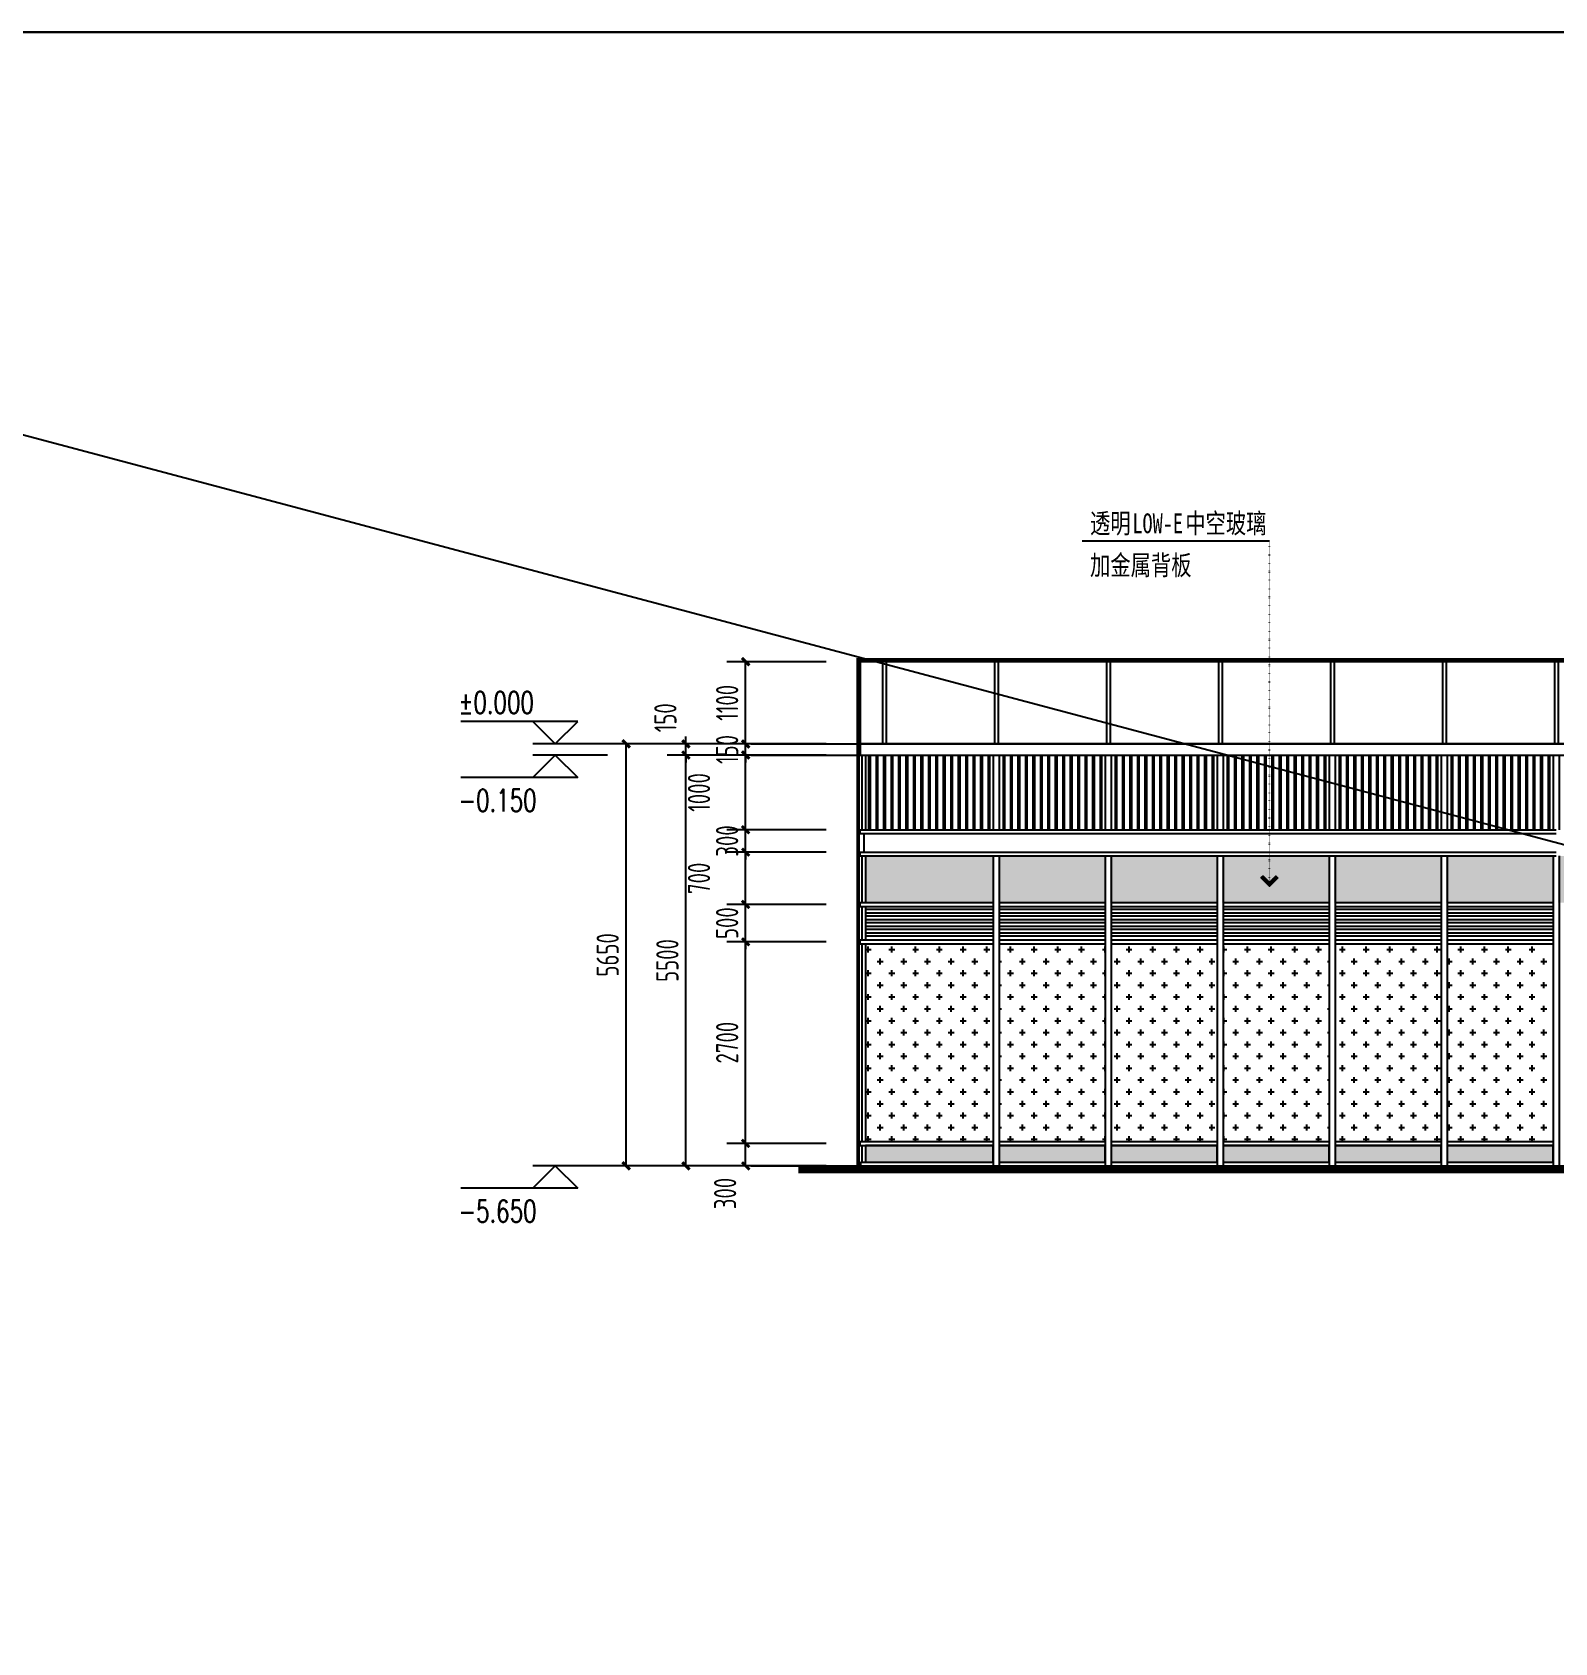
# Model space of a CAD drawing. Extents: x 72637 to 526294, y -245768 to 30884.
# Drawn here: x 134893 to 155285, y -136917 to -115352 of the extents above; entities that cross this region are included whole.
import ezdxf

# ---------------------------------------------------------------- set-up
doc = ezdxf.new("R2010")
doc.units = 0
doc.header["$LTSCALE"] = 10
doc.header["$MEASUREMENT"] = 0
doc.linetypes.add('DOT2', pattern=[0.125, 0, -0.125])
for name, color, linetype in [('01-标注_尺寸', 124, 'Continuous'), ('01-标注_标高', 200, 'Continuous'), ('01-标注_符号', 200, 'Continuous'), ('01-标注_轴线坐标', 132, 'Continuous'), ('02-TEXT_标注', 130, 'Continuous'), ('05-填充_156', 156, 'Continuous'), ('05-填充_18', 18, 'Continuous'), ('A-C_玻璃幕墙', 140, 'Continuous'), ('A-E_栏杆', 232, 'Continuous'), ('E-立面', 255, 'Continuous'), ('E-立面轮廓', 241, 'Continuous')]:
    doc.layers.add(name, color=color, linetype=linetype)
doc.layers.add('04-不打印_辅助线', color=165, linetype='Continuous', plot=False)
doc.styles.add('_TCH_DIM', font='SIMPLEX', dxfattribs={"bigfont": 'GBCBIG'})
doc.styles.add('_TCH_DIM_T3', font='ROS1', dxfattribs={"width": 0.8, "bigfont": 'JD'})
doc.styles.add('_TCH_LABEL', font='', dxfattribs={"width": 0.75})
doc.styles.add('logo-3', font='', dxfattribs={"width": 0.8})
doc.styles.get('_TCH_LABEL').set_extended_font_data('SimSun')
doc.styles.get('logo-3').set_extended_font_data('SimSun')
doc.dimstyles.new('_TCH_ARCH&&100', dxfattribs={"dimtxt": 297.5, "dimasz": 100, "dimexe": 250, "dimexo": 300, "dimgap": 100, "dimtad": 1, "dimdec": 0, "dimzin": 0, "dimdsep": 46, "dimtxsty": '_TCH_DIM_T3', "dimblk": 'ARCHTICK', "dimcen": 0.09, "dimclrt": 7, "dimazin": 2, "dimtfac": 1, "dimtdec": 0, "dimtix": 1, "dimtmove": 2, "dimatfit": 3, "dimfxl": 0, "dimtolj": 1, "dimtzin": 0, "dimarcsym": 0})
doc.dimstyles.new('副本 ISO-1', dxfattribs={"dimtxt": 2.5, "dimasz": 1.5, "dimexe": 1.25, "dimexo": 0.625, "dimtad": 1, "dimdec": 0, "dimtxsty": 'logo-3', "dimblk": 'ARCHTICK', "dimcen": 2.5, "dimdle": 1, "dimadec": 0, "dimazin": 0, "dimtfac": 1, "dimtdec": 0, "dimtix": 1, "dimtmove": 0, "dimatfit": 3, "dimldrblk": 'AR', "dimfxl": 0, "dimarcsym": 0})
pattern_1 = [(0, (0, 0), (158.75, 158.75), [79.375, -238.125]), (90, (39.69, -39.69), (-158.75, 158.75), [79.375, -238.125])]

# ---------------------------------------------------------------- blocks, each defined once
blk = doc.blocks.new('A$C219C6FA3')
at = {"layer": '05-填充_18'}
h = blk.add_hatch(color=256, dxfattribs=at)
h.dxf.hatch_style = 1
h.paths.add_polyline_path([(-1755, -4100), (-45, -4100), (-45, -3875), (-1755, -3875)])
for points in [[(-1830, 350), (-5, 350)], [(-1830, 300), (-1830, 350)], [(-1830, 300), (-5, 300)], [(-1830, 50), (-5, 50)], [(-1830, 0), (-1830, 50)], [(-1830, 0), (-5, 0)], [(-1830, -625), (-45, -625)], [(-1830, -675), (-1830, -625)], [(-1830, -675), (-45, -675)], [(-1830, -1125), (-45, -1125)], [(-1830, -1175), (-1830, -1125)], [(-1830, -1175), (-45, -1175)], [(-1830, -3825), (-45, -3825)], [(-1830, -3875), (-1830, -3825)], [(-1830, -3875), (-45, -3875)], [(-1825, -4100), (-45, -4100)], [(-1825, -4100), (-1825, -4150), (-1825, -4150)], [(-1825, -4150), (-1800, -4150)]]:
    blk.add_lwpolyline(points)
blk.add_lwpolyline([(-1755, -4100), (-45, -4100), (-45, -3875), (-1755, -3875)], close=True)
blk = doc.blocks.new('A$C7421178B')
for points in [[(-33442, 0), (-33442, -1000)], [(-33392, 0), (-33392, -1000)], [(-31682, 0), (-31682, -1000)], [(-31602, 0), (-31602, -1000)], [(-30182, 0), (-30182, -1000)], [(-30102, 0), (-30102, -1000)], [(-28682, 0), (-28682, -1000)], [(-28602, 0), (-28602, -1000)], [(-27182, 0), (-27182, -1000)], [(-27102, 0), (-27102, -1000)], [(-25682, 0), (-25682, -1000)], [(-25602, 0), (-25602, -1000)], [(-24182, 0), (-24182, -1000)], [(-24102, 0), (-24102, -1000)], [(-22682, 0), (-22682, -1000)], [(-22602, 0), (-22602, -1000)], [(-21182, 0), (-21182, -1000)], [(-21102, 0), (-21102, -1000)], [(-19682, 0), (-19682, -1000)], [(-19602, 0), (-19602, -1000)], [(-18182, 0), (-18182, -1000)], [(-18102, 0), (-18102, -1000)], [(-16682, 0), (-16682, -1000)], [(-16602, 0), (-16602, -1000)], [(-15182, 0), (-15182, -1000)], [(-15102, 0), (-15102, -1000)], [(-13682, 0), (-13682, -1000)], [(-13602, 0), (-13602, -1000)], [(-12182, 0), (-12182, -1000)], [(-12102, 0), (-12102, -1000)], [(-10682, 0), (-10682, -1000)], [(-10602, 0), (-10602, -1000)], [(-9182, 0), (-9182, -1000)], [(-9102, 0), (-9102, -1000)], [(-7682, 0), (-7682, -1000)], [(-7602, 0), (-7602, -1000)], [(-6182, 0), (-6182, -1000)], [(-6102, 0), (-6102, -1000)], [(-4682, 0), (-4682, -1000)], [(-4602, 0), (-4602, -1000)], [(-3182, 0), (-3182, -1000)], [(-3102, 0), (-3102, -1000)], [(-1682, 0), (-1682, -1000)], [(-1602, 0), (-1602, -1000)], [(-65, 0), (-65, -1000)], [(15, 0), (15, -1000)], [(-33417, -1050), (-33417, -1300)], [(-33442, -1350), (-33442, -1975)], [(-33392, -1350), (-33392, -1975)], [(-31682, -1350), (-31682, -5500)], [(-31602, -1350), (-31602, -5500)], [(-30182, -1350), (-30182, -5500)], [(-30102, -1350), (-30102, -5500)], [(-28682, -1350), (-28682, -5500)], [(-28602, -1350), (-28602, -5500)], [(-27182, -1350), (-27182, -5500)], [(-27102, -1350), (-27102, -5500)], [(-25682, -1350), (-25682, -5500)], [(-25602, -1350), (-25602, -5500)], [(-24182, -1350), (-24182, -5500)], [(-24102, -1350), (-24102, -5500)], [(-22682, -1350), (-22682, -5500)], [(-22602, -1350), (-22602, -5500)], [(-19682, -1350), (-19682, -5500)], [(-19602, -1350), (-19602, -5500)], [(-18182, -1350), (-18182, -5500)], [(-18102, -1350), (-18102, -5500)], [(-16682, -1350), (-16682, -5500)], [(-16602, -1350), (-16602, -5500)], [(-15182, -1350), (-15182, -5500)], [(-15102, -1350), (-15102, -5500)], [(-12182, -1350), (-12182, -5500)], [(-12102, -1350), (-12102, -5500)], [(-10682, -1350), (-10682, -5500)], [(-10602, -1350), (-10602, -5500)], [(-9182, -1350), (-9182, -5500)], [(-9102, -1350), (-9102, -5500)], [(-7682, -1350), (-7682, -5500)], [(-7602, -1350), (-7602, -5500)], [(-4682, -1350), (-4682, -5500)], [(-4602, -1350), (-4602, -5500)], [(-3182, -1350), (-3182, -5500)], [(-3102, -1350), (-3102, -5500)], [(-1682, -1350), (-1682, -5500)], [(-1602, -1350), (-1602, -5500)], [(-65, -1350), (-65, -5500)], [(15, -1350), (15, -5500)], [(-33442, -2025), (-33442, -2475)], [(-33392, -2025), (-33392, -2475)], [(-33442, -2525), (-33442, -5175)], [(-33392, -2525), (-33392, -5175)], [(-33442, -5225), (-33442, -5450)], [(-33392, -5225), (-33392, -5450)]]:
    blk.add_lwpolyline(points)
blk = doc.blocks.new('A$C7F3F16C1')
for points in [[(-1385, 0), (-1385, -1000)], [(-1365, 0), (-1365, -1000)], [(-1285, 0), (-1285, -1000)], [(-1265, 0), (-1265, -1000)], [(-1185, 0), (-1185, -1000)], [(-1165, 0), (-1165, -1000)], [(-1085, 0), (-1085, -1000)], [(-1065, 0), (-1065, -1000)], [(-985, 0), (-985, -1000)], [(-965, 0), (-965, -1000)], [(-885, 0), (-885, -1000)], [(-865, 0), (-865, -1000)], [(-785, 0), (-785, -1000)], [(-765, 0), (-765, -1000)], [(-685, 0), (-685, -1000)], [(-665, 0), (-665, -1000)], [(-585, 0), (-585, -1000)], [(-565, 0), (-565, -1000)], [(-485, 0), (-485, -1000)], [(-465, 0), (-465, -1000)], [(-385, 0), (-385, -1000)], [(-365, 0), (-365, -1000)], [(-285, 0), (-285, -1000)], [(-265, 0), (-265, -1000)], [(-185, 0), (-185, -1000)], [(-165, 0), (-165, -1000)], [(-85, 0), (-85, -1000)], [(-65, 0), (-65, -1000)]]:
    blk.add_lwpolyline(points)
blk = doc.blocks.new('A$C56D91DD9')
for points in [[(-33167, 0), (-33167, -1100)], [(-33117, 0), (-33117, -1100)], [(-31667, 0), (-31667, -1100)], [(-31617, 0), (-31617, -1100)], [(-30167, 0), (-30167, -1100)], [(-30117, 0), (-30117, -1100)], [(-28667, 0), (-28667, -1100)], [(-28617, 0), (-28617, -1100)], [(-27167, 0), (-27167, -1100)], [(-27117, 0), (-27117, -1100)], [(-25667, 0), (-25667, -1100)], [(-25617, 0), (-25617, -1100)], [(-24167, 0), (-24167, -1100)], [(-24117, 0), (-24117, -1100)], [(-22667, 0), (-22667, -1100)], [(-22617, 0), (-22617, -1100)], [(-21167, 0), (-21167, -1100)], [(-21117, 0), (-21117, -1100)], [(-19667, 0), (-19667, -1100)], [(-19617, 0), (-19617, -1100)], [(-18167, 0), (-18167, -1100)], [(-18117, 0), (-18117, -1100)], [(-16667, 0), (-16667, -1100)], [(-16617, 0), (-16617, -1100)], [(-15167, 0), (-15167, -1100)], [(-15117, 0), (-15117, -1100)], [(-13667, 0), (-13667, -1100)], [(-13617, 0), (-13617, -1100)], [(-12167, 0), (-12167, -1100)], [(-12117, 0), (-12117, -1100)], [(-10667, 0), (-10667, -1100)], [(-10617, 0), (-10617, -1100)], [(-9167, 0), (-9167, -1100)], [(-9117, 0), (-9117, -1100)], [(-7667, 0), (-7667, -1100)], [(-7617, 0), (-7617, -1100)], [(-6167, 0), (-6167, -1100)], [(-6117, 0), (-6117, -1100)], [(-4667, 0), (-4667, -1100)], [(-4617, 0), (-4617, -1100)], [(-3167, 0), (-3167, -1100)], [(-3117, 0), (-3117, -1100)], [(-1667, 0), (-1667, -1100)], [(-1617, 0), (-1617, -1100)], [(-167, 0), (-167, -1100)], [(-117, 0), (-117, -1100)]]:
    blk.add_lwpolyline(points)
blk = doc.blocks.new('A$C57C1027F')
at = {"layer": '05-填充_18'}
h = blk.add_hatch(color=256, dxfattribs=at)
h.dxf.hatch_style = 1
h.paths.add_polyline_path([(-1725, -5450), (-305, -5450), (-305, -5225), (-1725, -5225)])
for points in [[(-1765, -1000), (-265, -1000)], [(-1765, -1050), (-265, -1050)], [(-1765, -1300), (-265, -1300)], [(-1765, -1350), (-265, -1350)], [(-1725, -1975), (-305, -1975)], [(-1725, -2025), (-305, -2025)], [(-1725, -2475), (-305, -2475)], [(-1725, -2525), (-305, -2525)], [(-1725, -5175), (-305, -5175)], [(-1725, -5225), (-305, -5225)], [(-1725, -5450), (-305, -5450)]]:
    blk.add_lwpolyline(points)
blk.add_lwpolyline([(-1725, -5450), (-305, -5450), (-305, -5225), (-1725, -5225)], close=True)
blk = doc.blocks.new('A$C3EBA7B18')
for points in [[(-1685, 0), (-1685, -1000)], [(-1585, 0), (-1585, -1000)], [(-1485, 0), (-1485, -1000)], [(-1385, 0), (-1385, -1000)], [(-1285, 0), (-1285, -1000)], [(-1185, 0), (-1185, -1000)], [(-1085, 0), (-1085, -1000)], [(-985, 0), (-985, -1000)], [(-885, 0), (-885, -1000)], [(-785, 0), (-785, -1000)], [(-685, 0), (-685, -1000)], [(-585, 0), (-585, -1000)], [(-485, 0), (-485, -1000)], [(-385, 0), (-385, -1000)], [(-285, 0), (-285, -1000)], [(-185, 0), (-185, -1000)], [(-1665, 0), (-1665, -1000)], [(-1565, 0), (-1565, -1000)], [(-1465, 0), (-1465, -1000)], [(-1365, 0), (-1365, -1000)], [(-1265, 0), (-1265, -1000)], [(-1165, 0), (-1165, -1000)], [(-1065, 0), (-1065, -1000)], [(-965, 0), (-965, -1000)], [(-865, 0), (-865, -1000)], [(-765, 0), (-765, -1000)], [(-665, 0), (-665, -1000)], [(-565, 0), (-565, -1000)], [(-465, 0), (-465, -1000)], [(-365, 0), (-365, -1000)], [(-265, 0), (-265, -1000)], [(-165, 0), (-165, -1000)], [(-85, 0), (-85, -1000)], [(-65, 0), (-65, -1000)]]:
    blk.add_lwpolyline(points)
blk = doc.blocks.new('_ArchTick')
at = {"color": 0, "linetype": 'ByBlock', "const_width": 0.4}
blk.add_lwpolyline([(-0.5, -0.5), (0.5, 0.5)], dxfattribs=at)
blk = doc.blocks.new('*X11')
at = {"color": 0}
for p, q in [((-1012.312, 1692.723), (-1012.284, 1692.723)), ((-1012.312, 1692.722), (-1012.312, 1692.723)), ((-1012.311, 1692.724), (-1012.285, 1692.724)), ((-1012.311, 1692.721), (-1012.311, 1692.724)), ((-1012.311, 1692.722), (-1012.283, 1692.722)), ((-1012.31, 1692.725), (-1012.286, 1692.725)), ((-1012.31, 1692.72), (-1012.31, 1692.725)), ((-1012.31, 1692.721), (-1012.282, 1692.721)), ((-1012.309, 1692.726), (-1012.287, 1692.726)), ((-1012.309, 1692.719), (-1012.309, 1692.726)), ((-1012.309, 1692.72), (-1012.281, 1692.72)), ((-1012.308, 1692.727), (-1012.288, 1692.727)), ((-1012.308, 1692.718), (-1012.308, 1692.727)), ((-1012.308, 1692.719), (-1012.28, 1692.719)), ((-1012.307, 1692.728), (-1012.289, 1692.728)), ((-1012.307, 1692.717), (-1012.307, 1692.728)), ((-1012.307, 1692.718), (-1012.279, 1692.718)), ((-1012.306, 1692.729), (-1012.29, 1692.729)), ((-1012.306, 1692.716), (-1012.306, 1692.729)), ((-1012.306, 1692.717), (-1012.278, 1692.717)), ((-1012.305, 1692.73), (-1012.291, 1692.73)), ((-1012.305, 1692.715), (-1012.305, 1692.73)), ((-1012.305, 1692.716), (-1012.277, 1692.716)), ((-1012.304, 1692.731), (-1012.292, 1692.731)), ((-1012.304, 1692.714), (-1012.304, 1692.731)), ((-1012.304, 1692.715), (-1012.276, 1692.715)), ((-1012.303, 1692.732), (-1012.293, 1692.732)), ((-1012.303, 1692.713), (-1012.303, 1692.732)), ((-1012.303, 1692.714), (-1012.275, 1692.714)), ((-1012.302, 1692.733), (-1012.294, 1692.733)), ((-1012.302, 1692.712), (-1012.302, 1692.733)), ((-1012.302, 1692.713), (-1012.274, 1692.713)), ((-1012.301, 1692.734), (-1012.295, 1692.734)), ((-1012.301, 1692.711), (-1012.301, 1692.734)), ((-1012.301, 1692.712), (-1012.273, 1692.712)), ((-1012.3, 1692.735), (-1012.296, 1692.735)), ((-1012.3, 1692.71), (-1012.3, 1692.735)), ((-1012.3, 1692.711), (-1012.272, 1692.711)), ((-1012.299, 1692.736), (-1012.297, 1692.736)), ((-1012.299, 1692.709), (-1012.299, 1692.736)), ((-1012.299, 1692.71), (-1012.271, 1692.71)), ((-1012.298, 1692.708), (-1012.298, 1692.736)), ((-1012.298, 1692.709), (-1012.27, 1692.709)), ((-1012.297, 1692.707), (-1012.297, 1692.735)), ((-1012.297, 1692.708), (-1012.269, 1692.708)), ((-1012.296, 1692.706), (-1012.296, 1692.734)), ((-1012.296, 1692.707), (-1012.268, 1692.707)), ((-1012.295, 1692.705), (-1012.295, 1692.733)), ((-1012.295, 1692.706), (-1012.267, 1692.706)), ((-1012.294, 1692.704), (-1012.294, 1692.732)), ((-1012.294, 1692.705), (-1012.266, 1692.705)), ((-1012.293, 1692.703), (-1012.293, 1692.731)), ((-1012.293, 1692.704), (-1012.265, 1692.704)), ((-1012.292, 1692.702), (-1012.292, 1692.73)), ((-1012.292, 1692.703), (-1012.264, 1692.703)), ((-1012.291, 1692.701), (-1012.291, 1692.729)), ((-1012.291, 1692.702), (-1012.263, 1692.702)), ((-1012.29, 1692.7), (-1012.29, 1692.728)), ((-1012.29, 1692.701), (-1012.262, 1692.701)), ((-1012.289, 1692.699), (-1012.289, 1692.727)), ((-1012.289, 1692.7), (-1012.261, 1692.7)), ((-1012.288, 1692.698), (-1012.288, 1692.726)), ((-1012.288, 1692.699), (-1012.26, 1692.699)), ((-1012.287, 1692.697), (-1012.287, 1692.725)), ((-1012.287, 1692.698), (-1012.259, 1692.698)), ((-1012.286, 1692.696), (-1012.286, 1692.724)), ((-1012.286, 1692.697), (-1012.258, 1692.697)), ((-1012.285, 1692.695), (-1012.285, 1692.723)), ((-1012.285, 1692.696), (-1012.257, 1692.696)), ((-1012.284, 1692.694), (-1012.284, 1692.722)), ((-1012.284, 1692.695), (-1012.256, 1692.695)), ((-1012.283, 1692.693), (-1012.283, 1692.721)), ((-1012.283, 1692.694), (-1012.255, 1692.694)), ((-1012.282, 1692.692), (-1012.282, 1692.72)), ((-1012.281, 1692.691), (-1012.281, 1692.719)), ((-1012.28, 1692.69), (-1012.28, 1692.718)), ((-1012.279, 1692.689), (-1012.279, 1692.717)), ((-1012.278, 1692.688), (-1012.278, 1692.716)), ((-1012.277, 1692.687), (-1012.277, 1692.715)), ((-1012.276, 1692.686), (-1012.276, 1692.714)), ((-1012.275, 1692.685), (-1012.275, 1692.713)), ((-1012.274, 1692.684), (-1012.274, 1692.712)), ((-1012.273, 1692.683), (-1012.273, 1692.711)), ((-1012.272, 1692.682), (-1012.272, 1692.71)), ((-1012.271, 1692.681), (-1012.271, 1692.709)), ((-1012.27, 1692.68), (-1012.27, 1692.708)), ((-1012.269, 1692.679), (-1012.269, 1692.707)), ((-1012.268, 1692.678), (-1012.268, 1692.706)), ((-1012.267, 1692.677), (-1012.267, 1692.705)), ((-1012.266, 1692.676), (-1012.266, 1692.704)), ((-1012.265, 1692.675), (-1012.265, 1692.703)), ((-1012.264, 1692.674), (-1012.264, 1692.702)), ((-1012.263, 1692.673), (-1012.263, 1692.701)), ((-1012.262, 1692.672), (-1012.262, 1692.7)), ((-1012.261, 1692.671), (-1012.261, 1692.699)), ((-1012.26, 1692.67), (-1012.26, 1692.698)), ((-1012.259, 1692.642), (-1012.259, 1692.697)), ((-1012.258, 1692.643), (-1012.258, 1692.696)), ((-1012.257, 1692.644), (-1012.257, 1692.695)), ((-1012.256, 1692.645), (-1012.256, 1692.694)), ((-1012.255, 1692.646), (-1012.255, 1692.693)), ((-1012.312, 1692.618), (-1012.283, 1692.618)), ((-1012.312, 1692.617), (-1012.312, 1692.618)), ((-1012.311, 1692.619), (-1012.282, 1692.619)), ((-1012.311, 1692.616), (-1012.311, 1692.619)), ((-1012.311, 1692.617), (-1012.284, 1692.617)), ((-1012.31, 1692.62), (-1012.281, 1692.62)), ((-1012.31, 1692.615), (-1012.31, 1692.62)), ((-1012.31, 1692.616), (-1012.285, 1692.616)), ((-1012.309, 1692.621), (-1012.28, 1692.621)), ((-1012.309, 1692.614), (-1012.309, 1692.621)), ((-1012.309, 1692.615), (-1012.286, 1692.615)), ((-1012.308, 1692.622), (-1012.279, 1692.622)), ((-1012.308, 1692.613), (-1012.308, 1692.622)), ((-1012.308, 1692.614), (-1012.287, 1692.614)), ((-1012.307, 1692.623), (-1012.278, 1692.623)), ((-1012.307, 1692.612), (-1012.307, 1692.623)), ((-1012.307, 1692.613), (-1012.288, 1692.613)), ((-1012.306, 1692.624), (-1012.277, 1692.624)), ((-1012.306, 1692.611), (-1012.306, 1692.624)), ((-1012.306, 1692.612), (-1012.289, 1692.612)), ((-1012.305, 1692.625), (-1012.276, 1692.625)), ((-1012.305, 1692.61), (-1012.305, 1692.625)), ((-1012.305, 1692.611), (-1012.29, 1692.611)), ((-1012.304, 1692.626), (-1012.275, 1692.626)), ((-1012.304, 1692.609), (-1012.304, 1692.626)), ((-1012.304, 1692.61), (-1012.291, 1692.61)), ((-1012.303, 1692.627), (-1012.274, 1692.627)), ((-1012.303, 1692.608), (-1012.303, 1692.627)), ((-1012.303, 1692.609), (-1012.292, 1692.609)), ((-1012.302, 1692.628), (-1012.273, 1692.628)), ((-1012.302, 1692.607), (-1012.302, 1692.628)), ((-1012.302, 1692.608), (-1012.293, 1692.608)), ((-1012.301, 1692.629), (-1012.272, 1692.629)), ((-1012.301, 1692.606), (-1012.301, 1692.629)), ((-1012.301, 1692.607), (-1012.294, 1692.607)), ((-1012.3, 1692.63), (-1012.271, 1692.63)), ((-1012.3, 1692.605), (-1012.3, 1692.63)), ((-1012.3, 1692.606), (-1012.295, 1692.606)), ((-1012.299, 1692.631), (-1012.27, 1692.631)), ((-1012.299, 1692.604), (-1012.299, 1692.631)), ((-1012.299, 1692.605), (-1012.296, 1692.605)), ((-1012.298, 1692.632), (-1012.269, 1692.632)), ((-1012.298, 1692.603), (-1012.298, 1692.632)), ((-1012.298, 1692.604), (-1012.297, 1692.604)), ((-1012.297, 1692.633), (-1012.268, 1692.633)), ((-1012.297, 1692.604), (-1012.297, 1692.633)), ((-1012.296, 1692.634), (-1012.267, 1692.634)), ((-1012.296, 1692.605), (-1012.296, 1692.634)), ((-1012.295, 1692.635), (-1012.266, 1692.635)), ((-1012.295, 1692.606), (-1012.295, 1692.635)), ((-1012.294, 1692.636), (-1012.265, 1692.636)), ((-1012.294, 1692.607), (-1012.294, 1692.636)), ((-1012.293, 1692.637), (-1012.264, 1692.637)), ((-1012.293, 1692.608), (-1012.293, 1692.637)), ((-1012.292, 1692.638), (-1012.263, 1692.638)), ((-1012.292, 1692.609), (-1012.292, 1692.638)), ((-1012.291, 1692.639), (-1012.262, 1692.639)), ((-1012.291, 1692.61), (-1012.291, 1692.639)), ((-1012.29, 1692.64), (-1012.261, 1692.64)), ((-1012.29, 1692.611), (-1012.29, 1692.64)), ((-1012.289, 1692.641), (-1012.26, 1692.641)), ((-1012.289, 1692.612), (-1012.289, 1692.641)), ((-1012.288, 1692.642), (-1012.259, 1692.642)), ((-1012.288, 1692.613), (-1012.288, 1692.642)), ((-1012.287, 1692.643), (-1012.258, 1692.643)), ((-1012.287, 1692.614), (-1012.287, 1692.643)), ((-1012.286, 1692.644), (-1012.257, 1692.644)), ((-1012.286, 1692.615), (-1012.286, 1692.644)), ((-1012.285, 1692.645), (-1012.256, 1692.645)), ((-1012.285, 1692.616), (-1012.285, 1692.645)), ((-1012.284, 1692.646), (-1012.255, 1692.646)), ((-1012.284, 1692.617), (-1012.284, 1692.646)), ((-1012.283, 1692.647), (-1012.254, 1692.647)), ((-1012.283, 1692.618), (-1012.283, 1692.647)), ((-1012.282, 1692.693), (-1012.254, 1692.693)), ((-1012.282, 1692.648), (-1012.253, 1692.648)), ((-1012.282, 1692.619), (-1012.282, 1692.648)), ((-1012.281, 1692.692), (-1012.253, 1692.692)), ((-1012.281, 1692.649), (-1012.252, 1692.649)), ((-1012.281, 1692.62), (-1012.281, 1692.649)), ((-1012.28, 1692.691), (-1012.252, 1692.691)), ((-1012.28, 1692.65), (-1012.251, 1692.65)), ((-1012.28, 1692.621), (-1012.28, 1692.65)), ((-1012.279, 1692.69), (-1012.251, 1692.69)), ((-1012.279, 1692.651), (-1012.25, 1692.651)), ((-1012.279, 1692.622), (-1012.279, 1692.651)), ((-1012.278, 1692.689), (-1012.25, 1692.689)), ((-1012.278, 1692.652), (-1012.249, 1692.652)), ((-1012.278, 1692.623), (-1012.278, 1692.652)), ((-1012.277, 1692.688), (-1012.249, 1692.688)), ((-1012.277, 1692.653), (-1012.248, 1692.653)), ((-1012.277, 1692.624), (-1012.277, 1692.653)), ((-1012.276, 1692.687), (-1012.248, 1692.687)), ((-1012.276, 1692.654), (-1012.247, 1692.654)), ((-1012.276, 1692.625), (-1012.276, 1692.654)), ((-1012.275, 1692.686), (-1012.247, 1692.686)), ((-1012.275, 1692.655), (-1012.246, 1692.655)), ((-1012.275, 1692.626), (-1012.275, 1692.655)), ((-1012.274, 1692.685), (-1012.246, 1692.685)), ((-1012.274, 1692.656), (-1012.245, 1692.656)), ((-1012.274, 1692.627), (-1012.274, 1692.656)), ((-1012.273, 1692.684), (-1012.245, 1692.684)), ((-1012.273, 1692.657), (-1012.244, 1692.657)), ((-1012.273, 1692.628), (-1012.273, 1692.657)), ((-1012.272, 1692.683), (-1012.244, 1692.683)), ((-1012.272, 1692.658), (-1012.243, 1692.658)), ((-1012.272, 1692.629), (-1012.272, 1692.658)), ((-1012.271, 1692.682), (-1012.243, 1692.682)), ((-1012.271, 1692.659), (-1012.242, 1692.659)), ((-1012.271, 1692.63), (-1012.271, 1692.659)), ((-1012.27, 1692.681), (-1012.242, 1692.681)), ((-1012.27, 1692.66), (-1012.241, 1692.66)), ((-1012.27, 1692.631), (-1012.27, 1692.66)), ((-1012.269, 1692.68), (-1012.241, 1692.68)), ((-1012.269, 1692.661), (-1012.24, 1692.661)), ((-1012.269, 1692.632), (-1012.269, 1692.661)), ((-1012.268, 1692.679), (-1012.24, 1692.679)), ((-1012.268, 1692.662), (-1012.239, 1692.662)), ((-1012.268, 1692.633), (-1012.268, 1692.662)), ((-1012.267, 1692.678), (-1012.239, 1692.678)), ((-1012.267, 1692.663), (-1012.238, 1692.663)), ((-1012.267, 1692.634), (-1012.267, 1692.663)), ((-1012.266, 1692.677), (-1012.238, 1692.677)), ((-1012.266, 1692.664), (-1012.237, 1692.664)), ((-1012.266, 1692.635), (-1012.266, 1692.664)), ((-1012.265, 1692.676), (-1012.237, 1692.676)), ((-1012.265, 1692.665), (-1012.236, 1692.665)), ((-1012.265, 1692.636), (-1012.265, 1692.665)), ((-1012.264, 1692.675), (-1012.236, 1692.675)), ((-1012.264, 1692.666), (-1012.235, 1692.666)), ((-1012.264, 1692.637), (-1012.264, 1692.666)), ((-1012.263, 1692.674), (-1012.235, 1692.674)), ((-1012.263, 1692.667), (-1012.234, 1692.667)), ((-1012.263, 1692.638), (-1012.263, 1692.667)), ((-1012.262, 1692.673), (-1012.234, 1692.673)), ((-1012.262, 1692.668), (-1012.233, 1692.668)), ((-1012.262, 1692.639), (-1012.262, 1692.668)), ((-1012.261, 1692.672), (-1012.233, 1692.672)), ((-1012.261, 1692.669), (-1012.232, 1692.669)), ((-1012.261, 1692.64), (-1012.261, 1692.669)), ((-1012.26, 1692.671), (-1012.232, 1692.671)), ((-1012.26, 1692.67), (-1012.231, 1692.67)), ((-1012.26, 1692.641), (-1012.26, 1692.67)), ((-1012.254, 1692.647), (-1012.254, 1692.692)), ((-1012.253, 1692.648), (-1012.253, 1692.691)), ((-1012.252, 1692.649), (-1012.252, 1692.69)), ((-1012.251, 1692.65), (-1012.251, 1692.689)), ((-1012.25, 1692.651), (-1012.25, 1692.688)), ((-1012.249, 1692.652), (-1012.249, 1692.687)), ((-1012.248, 1692.653), (-1012.248, 1692.686)), ((-1012.247, 1692.654), (-1012.247, 1692.685)), ((-1012.246, 1692.655), (-1012.246, 1692.684)), ((-1012.245, 1692.656), (-1012.245, 1692.683)), ((-1012.244, 1692.657), (-1012.244, 1692.682)), ((-1012.243, 1692.658), (-1012.243, 1692.681)), ((-1012.242, 1692.659), (-1012.242, 1692.68)), ((-1012.241, 1692.66), (-1012.241, 1692.679)), ((-1012.24, 1692.661), (-1012.24, 1692.678)), ((-1012.239, 1692.662), (-1012.239, 1692.677)), ((-1012.238, 1692.663), (-1012.238, 1692.676)), ((-1012.237, 1692.664), (-1012.237, 1692.675)), ((-1012.236, 1692.665), (-1012.236, 1692.674)), ((-1012.235, 1692.666), (-1012.235, 1692.673)), ((-1012.234, 1692.667), (-1012.234, 1692.672)), ((-1012.233, 1692.668), (-1012.233, 1692.671)), ((-1012.232, 1692.669), (-1012.232, 1692.67))]:
    blk.add_line(p, q, dxfattribs=at)
blk = doc.blocks.new('A-ARROW')
blk.add_lwpolyline([(0.081, 0.052), (0.067, 0.067), (0, 0), (0.067, -0.067), (0.081, -0.052), (0.028, 0)], close=True)
at = {"rotation": 180}
blk.add_blockref('*X11', (-1012.231, 1692.67), dxfattribs=at)
blk = doc.blocks.new('AR')
at = {"xscale": -21.59999999986031, "yscale": 21.59999999999127, "zscale": 21.6, "rotation": 359.9999997162888}
blk.add_blockref('A-ARROW', (0, 0), dxfattribs=at)
blk = doc.blocks.new('*U108')
for points in [[(-320, -40), (-1740, -40)], [(-320, -90), (-1740, -90)], [(-320, -130), (-1740, -130)], [(-320, -180), (-1740, -180)], [(-320, -220), (-1740, -220)], [(-320, -270), (-1740, -270)], [(-320, -310), (-1740, -310)], [(-320, -360), (-1740, -360)], [(-320, -400), (-1740, -400)]]:
    blk.add_lwpolyline(points)
blk = doc.blocks.new('*U110')
for points in [[(-30, -40), (-1740, -40)], [(-30, -90), (-1740, -90)], [(-30, -130), (-1740, -130)], [(-30, -180), (-1740, -180)], [(-30, -220), (-1740, -220)], [(-30, -270), (-1740, -270)], [(-30, -310), (-1740, -310)], [(-30, -360), (-1740, -360)], [(-30, -400), (-1740, -400)]]:
    blk.add_lwpolyline(points)
blk = doc.blocks.new('*D2426')
at = {"layer": '01-标注_轴线坐标', "color": 0, "lineweight": -2, "transparency": 16777216}
for p, q in [((143925, -124881), (142598, -124881)), ((142848, -130531), (142848, -124881)), ((143925, -130531), (142598, -130531))]:
    blk.add_line(p, q, dxfattribs=at)
at = {"layer": 'Defpoints', "color": 0, "transparency": 16777216}
for p in [(142848, -124881), (144225, -124881), (144225, -130531)]:
    blk.add_point(p, dxfattribs=at)
at = {"layer": '01-标注_轴线坐标', "color": 0, "lineweight": -2, "transparency": 16777216, "xscale": 100, "yscale": 100, "zscale": 100}
for p, rotation in [((142848, -124881), 90), ((142848, -130531), 270)]:
    blk.add_blockref('_ArchTick', p, dxfattribs=dict(at, rotation=rotation))
at = {"layer": '01-标注_轴线坐标', "color": 7, "transparency": 16777216, "insert": (142600, -127706), "char_height": 297.5, "attachment_point": 5, "rotation": 90, "style": '_TCH_DIM_T3'}
blk.add_mtext('\\A1;5650', dxfattribs=at)
blk = doc.blocks.new('*D2427')
at = {"layer": '01-标注_轴线坐标', "color": 0, "lineweight": -2, "transparency": 16777216}
for p, q in [((144725, -125031), (143398, -125031)), ((143648, -130531), (143648, -125031)), ((144725, -130531), (143398, -130531))]:
    blk.add_line(p, q, dxfattribs=at)
at = {"layer": 'Defpoints', "color": 0, "transparency": 16777216}
for p in [(143648, -125031), (145025, -125031), (145025, -130531)]:
    blk.add_point(p, dxfattribs=at)
at = {"layer": '01-标注_轴线坐标', "color": 0, "lineweight": -2, "transparency": 16777216, "xscale": 100, "yscale": 100, "zscale": 100}
for p, rotation in [((143648, -125031), 90), ((143648, -130531), 270)]:
    blk.add_blockref('_ArchTick', p, dxfattribs=dict(at, rotation=rotation))
at = {"layer": '01-标注_轴线坐标', "color": 7, "transparency": 16777216, "insert": (143400, -127781), "char_height": 297.5, "attachment_point": 5, "rotation": 90, "style": '_TCH_DIM_T3'}
blk.add_mtext('\\A1;5500', dxfattribs=at)
blk = doc.blocks.new('*D2428')
at = {"layer": '01-标注_轴线坐标', "color": 0, "lineweight": -2, "transparency": 16777216}
for p, q in [((143648, -124881), (143648, -124781)), ((144725, -124881), (143398, -124881)), ((144725, -125031), (143398, -125031)), ((143648, -125031), (143648, -124881)), ((143648, -125031), (143648, -125131))]:
    blk.add_line(p, q, dxfattribs=at)
at = {"layer": 'Defpoints', "color": 0, "transparency": 16777216}
for p in [(143648, -124881), (145025, -124881), (145025, -125031)]:
    blk.add_point(p, dxfattribs=at)
at = {"layer": '01-标注_轴线坐标', "color": 0, "lineweight": -2, "transparency": 16777216, "xscale": 100, "yscale": 100, "zscale": 100}
for p, rotation in [((143648, -124881), 270), ((143648, -125031), 90)]:
    blk.add_blockref('_ArchTick', p, dxfattribs=dict(at, rotation=rotation))
at = {"layer": '01-标注_轴线坐标', "color": 7, "transparency": 16777216, "insert": (143373, -124531), "char_height": 297.5, "attachment_point": 5, "rotation": 90, "style": '_TCH_DIM_T3'}
blk.add_mtext('\\A1;150', dxfattribs=at)
blk = doc.blocks.new('*D2429')
at = {"layer": '01-标注_尺寸', "color": 0, "lineweight": -2, "transparency": 16777216}
for p, q in [((145525, -130231), (144198, -130231)), ((144448, -130531), (144448, -130231)), ((145525, -130531), (144198, -130531))]:
    blk.add_line(p, q, dxfattribs=at)
at = {"layer": 'Defpoints', "color": 0, "transparency": 16777216}
for p in [(144448, -130231), (145825, -130231), (145825, -130531)]:
    blk.add_point(p, dxfattribs=at)
at = {"layer": '01-标注_尺寸', "color": 0, "lineweight": -2, "transparency": 16777216, "xscale": 100, "yscale": 100, "zscale": 100}
for p, rotation in [((144448, -130231), 90), ((144448, -130531), 270)]:
    blk.add_blockref('_ArchTick', p, dxfattribs=dict(at, rotation=rotation))
at = {"layer": '01-标注_尺寸', "color": 7, "transparency": 16777216, "insert": (144173, -130901), "char_height": 297.5, "attachment_point": 5, "rotation": 90, "style": '_TCH_DIM_T3'}
blk.add_mtext('\\A1;300', dxfattribs=at)
blk = doc.blocks.new('*D2430')
at = {"layer": '01-标注_尺寸', "color": 0, "lineweight": -2, "transparency": 16777216}
for p, q in [((145525, -127531), (144198, -127531)), ((144448, -130231), (144448, -127531)), ((145525, -130231), (144198, -130231))]:
    blk.add_line(p, q, dxfattribs=at)
at = {"layer": 'Defpoints', "color": 0, "transparency": 16777216}
for p in [(144448, -127531), (145825, -127531), (145825, -130231)]:
    blk.add_point(p, dxfattribs=at)
at = {"layer": '01-标注_尺寸', "color": 0, "lineweight": -2, "transparency": 16777216, "xscale": 100, "yscale": 100, "zscale": 100}
for p, rotation in [((144448, -127531), 90), ((144448, -130231), 270)]:
    blk.add_blockref('_ArchTick', p, dxfattribs=dict(at, rotation=rotation))
at = {"layer": '01-标注_尺寸', "color": 7, "transparency": 16777216, "insert": (144200, -128881), "char_height": 297.5, "attachment_point": 5, "rotation": 90, "style": '_TCH_DIM_T3'}
blk.add_mtext('\\A1;2700', dxfattribs=at)
blk = doc.blocks.new('*D2431')
at = {"layer": '01-标注_尺寸', "color": 0, "lineweight": -2, "transparency": 16777216}
for p, q in [((144448, -127031), (144448, -126931)), ((145525, -127031), (144198, -127031)), ((144448, -127531), (144448, -127031)), ((145525, -127531), (144198, -127531)), ((144448, -127531), (144448, -127631))]:
    blk.add_line(p, q, dxfattribs=at)
at = {"layer": 'Defpoints', "color": 0, "transparency": 16777216}
for p in [(144448, -127031), (145825, -127031), (145825, -127531)]:
    blk.add_point(p, dxfattribs=at)
at = {"layer": '01-标注_尺寸', "color": 0, "lineweight": -2, "transparency": 16777216, "xscale": 100, "yscale": 100, "zscale": 100}
for p, rotation in [((144448, -127031), 270), ((144448, -127531), 90)]:
    blk.add_blockref('_ArchTick', p, dxfattribs=dict(at, rotation=rotation))
at = {"layer": '01-标注_尺寸', "color": 7, "transparency": 16777216, "insert": (144200, -127281), "char_height": 297.5, "attachment_point": 5, "rotation": 90, "style": '_TCH_DIM_T3'}
blk.add_mtext('\\A1;500', dxfattribs=at)
blk = doc.blocks.new('*D2432')
at = {"layer": '01-标注_尺寸', "color": 0, "lineweight": -2, "transparency": 16777216}
for p, q in [((145525, -126331), (144198, -126331)), ((144448, -127031), (144448, -126331)), ((145525, -127031), (144198, -127031))]:
    blk.add_line(p, q, dxfattribs=at)
at = {"layer": 'Defpoints', "color": 0, "transparency": 16777216}
for p in [(144448, -126331), (145825, -126331), (145825, -127031)]:
    blk.add_point(p, dxfattribs=at)
at = {"layer": '01-标注_尺寸', "color": 0, "lineweight": -2, "transparency": 16777216, "xscale": 100, "yscale": 100, "zscale": 100}
for p, rotation in [((144448, -126331), 90), ((144448, -127031), 270)]:
    blk.add_blockref('_ArchTick', p, dxfattribs=dict(at, rotation=rotation))
at = {"layer": '01-标注_尺寸', "color": 7, "transparency": 16777216, "insert": (143823, -126681), "char_height": 297.5, "attachment_point": 5, "rotation": 90, "style": '_TCH_DIM_T3'}
blk.add_mtext('\\A1;700', dxfattribs=at)
blk = doc.blocks.new('*D2433')
at = {"layer": '01-标注_尺寸', "color": 0, "lineweight": -2, "transparency": 16777216}
for p, q in [((144448, -126031), (144448, -125931)), ((145525, -126031), (144198, -126031)), ((144448, -126331), (144448, -126031)), ((145525, -126331), (144198, -126331)), ((144448, -126331), (144448, -126431))]:
    blk.add_line(p, q, dxfattribs=at)
at = {"layer": 'Defpoints', "color": 0, "transparency": 16777216}
for p in [(144448, -126031), (145825, -126031), (145825, -126331)]:
    blk.add_point(p, dxfattribs=at)
at = {"layer": '01-标注_尺寸', "color": 0, "lineweight": -2, "transparency": 16777216, "xscale": 100, "yscale": 100, "zscale": 100}
for p, rotation in [((144448, -126031), 270), ((144448, -126331), 90)]:
    blk.add_blockref('_ArchTick', p, dxfattribs=dict(at, rotation=rotation))
at = {"layer": '01-标注_尺寸', "color": 7, "transparency": 16777216, "insert": (144200, -126181), "char_height": 297.5, "attachment_point": 5, "rotation": 90, "style": '_TCH_DIM_T3'}
blk.add_mtext('\\A1;300', dxfattribs=at)
blk = doc.blocks.new('*D2434')
at = {"layer": '01-标注_尺寸', "color": 0, "lineweight": -2, "transparency": 16777216}
for p, q in [((145525, -125031), (144198, -125031)), ((144448, -126031), (144448, -125031)), ((145525, -126031), (144198, -126031))]:
    blk.add_line(p, q, dxfattribs=at)
at = {"layer": 'Defpoints', "color": 0, "transparency": 16777216}
for p in [(144448, -125031), (145825, -125031), (145825, -126031)]:
    blk.add_point(p, dxfattribs=at)
at = {"layer": '01-标注_尺寸', "color": 0, "lineweight": -2, "transparency": 16777216, "xscale": 100, "yscale": 100, "zscale": 100}
for p, rotation in [((144448, -125031), 90), ((144448, -126031), 270)]:
    blk.add_blockref('_ArchTick', p, dxfattribs=dict(at, rotation=rotation))
at = {"layer": '01-标注_尺寸', "color": 7, "transparency": 16777216, "insert": (143823, -125531), "char_height": 297.5, "attachment_point": 5, "rotation": 90, "style": '_TCH_DIM_T3'}
blk.add_mtext('\\A1;1000', dxfattribs=at)
blk = doc.blocks.new('*D2435')
at = {"layer": '01-标注_尺寸', "color": 0, "lineweight": -2, "transparency": 16777216}
for p, q in [((144448, -124881), (144448, -124781)), ((145525, -124881), (144198, -124881)), ((145525, -125031), (144198, -125031)), ((144448, -125031), (144448, -124881)), ((144448, -125031), (144448, -125131))]:
    blk.add_line(p, q, dxfattribs=at)
at = {"layer": 'Defpoints', "color": 0, "transparency": 16777216}
for p in [(144448, -124881), (145825, -124881), (145825, -125031)]:
    blk.add_point(p, dxfattribs=at)
at = {"layer": '01-标注_尺寸', "color": 0, "lineweight": -2, "transparency": 16777216, "xscale": 100, "yscale": 100, "zscale": 100}
for p, rotation in [((144448, -124881), 270), ((144448, -125031), 90)]:
    blk.add_blockref('_ArchTick', p, dxfattribs=dict(at, rotation=rotation))
at = {"layer": '01-标注_尺寸', "color": 7, "transparency": 16777216, "insert": (144200, -124956), "char_height": 297.5, "attachment_point": 5, "rotation": 90, "style": '_TCH_DIM_T3'}
blk.add_mtext('\\A1;150', dxfattribs=at)
blk = doc.blocks.new('*D2436')
at = {"layer": '01-标注_尺寸', "color": 0, "lineweight": -2, "transparency": 16777216}
for p, q in [((145525, -123781), (144198, -123781)), ((144448, -124881), (144448, -123781)), ((145525, -124881), (144198, -124881))]:
    blk.add_line(p, q, dxfattribs=at)
at = {"layer": 'Defpoints', "color": 0, "transparency": 16777216}
for p in [(144448, -123781), (145825, -123781), (145825, -124881)]:
    blk.add_point(p, dxfattribs=at)
at = {"layer": '01-标注_尺寸', "color": 0, "lineweight": -2, "transparency": 16777216, "xscale": 100, "yscale": 100, "zscale": 100}
for p, rotation in [((144448, -123781), 90), ((144448, -124881), 270)]:
    blk.add_blockref('_ArchTick', p, dxfattribs=dict(at, rotation=rotation))
at = {"layer": '01-标注_尺寸', "color": 7, "transparency": 16777216, "insert": (144200, -124331), "char_height": 297.5, "attachment_point": 5, "rotation": 90, "style": '_TCH_DIM_T3'}
blk.add_mtext('\\A1;1100', dxfattribs=at)

msp = doc.modelspace()

# ---------------------------------------------------------------- hatches: boundary and pattern name
at = {"layer": '05-填充_156'}
h = msp.add_hatch(dxfattribs=at)
h.set_pattern_fill('CROSS', color=256, scale=100)
h.set_pattern_definition(pattern_1)
h.paths.add_polyline_path([(174779.9, -127006.2), (173504.9, -127006.2), (173504.9, -126381.2), (174779.9, -126381.2)])
h.paths.add_polyline_path([(171829.9, -127006.2), (173104.9, -127006.2), (173104.9, -126381.2), (171829.9, -126381.2)])
h.paths.add_polyline_path([(167279.9, -127006.2), (166004.9, -127006.2), (166004.9, -126381.2), (167279.9, -126381.2)])
h.paths.add_polyline_path([(159779.9, -127006.2), (158504.9, -127006.2), (158504.9, -126381.2), (159779.9, -126381.2)])
h.paths.add_polyline_path([(161279.9, -127006.2), (159829.9, -127006.2), (159829.9, -126381.2), (161279.9, -126381.2)])
h.paths.add_polyline_path([(156829.9, -127006.2), (158104.9, -127006.2), (158104.9, -126381.2), (156829.9, -126381.2)])
h.paths.add_polyline_path([(155329.9, -127006.2), (156779.9, -127006.2), (156779.9, -126381.2), (155329.9, -126381.2)])
h.paths.add_polyline_path([(153829.9, -127006.2), (155279.9, -127006.2), (155279.9, -126381.2), (153829.9, -126381.2)])
h.paths.add_polyline_path([(161329.9, -127006.2), (162779.9, -127006.2), (162779.9, -126381.2), (161329.9, -126381.2)])
h.paths.add_polyline_path([(162829.9, -127006.2), (164279.9, -127006.2), (164279.9, -126381.2), (162829.9, -126381.2)])
h.paths.add_polyline_path([(164329.9, -127006.2), (165604.9, -127006.2), (165604.9, -126381.2), (164329.9, -126381.2)])
h.paths.add_polyline_path([(167329.9, -127006.2), (168779.9, -127006.2), (168779.9, -126381.2), (167329.9, -126381.2)])
h.paths.add_polyline_path([(168829.9, -127006.2), (170279.9, -127006.2), (170279.9, -126381.2), (168829.9, -126381.2)])
h.paths.add_polyline_path([(170329.9, -127006.2), (171779.9, -127006.2), (171779.9, -126381.2), (170329.9, -126381.2)])
h.paths.add_polyline_path([(174829.9, -127006.2), (176279.9, -127006.2), (176279.9, -126381.2), (174829.9, -126381.2)])
h.paths.add_polyline_path([(176329.9, -127006.2), (177779.9, -127006.2), (177779.9, -126381.2), (176329.9, -126381.2)])
h.paths.add_polyline_path([(177829.9, -127006.2), (179396.4, -127006.2), (179396.4, -126381.2), (177829.9, -126381.2)])
h.paths.add_polyline_path([(152329.9, -127006.2), (153779.9, -127006.2), (153779.9, -126381.2), (152329.9, -126381.2)], flags=16)
h.paths.add_polyline_path([(150829.9, -127006.2), (152279.9, -127006.2), (152279.9, -126381.2), (150829.9, -126381.2)], flags=16)
h.paths.add_polyline_path([(149329.9, -127006.2), (150779.9, -127006.2), (150779.9, -126381.2), (149329.9, -126381.2)], flags=16)
h.paths.add_polyline_path([(147829.9, -127006.2), (149279.9, -127006.2), (149279.9, -126381.2), (147829.9, -126381.2)], flags=16)
h.paths.add_polyline_path([(146054.9, -127006.2), (147779.9, -127006.2), (147779.9, -126381.2), (146054.9, -126381.2)], flags=16)
h = msp.add_hatch(dxfattribs=at)
h.set_pattern_fill('CROSS', color=256, scale=100)
h.set_pattern_definition(pattern_1)
h.paths.add_polyline_path([(153844.9, -130206.2), (155264.9, -130206.2), (155264.9, -127556.2), (153844.9, -127556.2)])
h.paths.add_polyline_path([(152344.9, -130206.2), (153764.9, -130206.2), (153764.9, -127556.2), (152344.9, -127556.2)])
h.paths.add_polyline_path([(150844.9, -130206.2), (152264.9, -130206.2), (152264.9, -127556.2), (150844.9, -127556.2)])
h.paths.add_polyline_path([(149344.9, -130206.2), (150764.9, -130206.2), (150764.9, -127556.2), (149344.9, -127556.2)])
h.paths.add_polyline_path([(147844.9, -130206.2), (149264.9, -130206.2), (149264.9, -127556.2), (147844.9, -127556.2)])
h.paths.add_polyline_path([(146054.9, -130206.2), (147764.9, -130206.2), (147764.9, -127556.2), (146054.9, -127556.2)])

# ---------------------------------------------------------------- linework, layer by layer
at = {"layer": '01-标注_标高'}
for p, q in [((142198.4, -124581.2), (140633.4, -124581.2)), ((141898.4, -124881.2), (141598.4, -124581.2)), ((141898.4, -124881.2), (142198.4, -124581.2)), ((142598.4, -124881.2), (141598.4, -124881.2)), ((141898.4, -125031.2), (141598.4, -125331.2)), ((142598.4, -125031.2), (141598.4, -125031.2)), ((141898.4, -125031.2), (142198.4, -125331.2)), ((142198.4, -125331.2), (140633.4, -125331.2)), ((141898.4, -130531.2), (141598.4, -130831.2)), ((142598.4, -130531.2), (141598.4, -130531.2)), ((141898.4, -130531.2), (142198.4, -130831.2)), ((142198.4, -130831.2), (140633.4, -130831.2))]:
    msp.add_line(p, q, dxfattribs=at)
at = {"layer": '01-标注_符号'}
msp.add_line((151462.7, -122165.3), (148955.1, -122165.3), dxfattribs=at)
at = {"layer": '04-不打印_辅助线'}
for points in [[(144517.3, -124881.2), (247124.8, -124881.2)], [(144517.3, -125031.2), (247124.8, -125031.2)], [(144517.3, -130531.2), (247124.8, -130531.2)]]:
    msp.add_lwpolyline(points, dxfattribs=at)
at = {"layer": 'A-C_玻璃幕墙'}
msp.add_lwpolyline([(114474.7, -115351.9), (288003.1, -115351.9), (288003.1, -161488.6), (114474.7, -161488.6)], close=True, dxfattribs=at)
for points in [[(288003.1, -115351.9), (114474.7, -115351.9), (288003.1, -115351.9)], [(288003.1, -161488.6), (114474.7, -115351.9)], [(179446.4, -124881.2), (145979.9, -124881.2), (145979.9, -125031.2), (179446.4, -125031.2)]]:
    msp.add_lwpolyline(points, dxfattribs=at)
at = {"layer": 'A-E_栏杆'}
msp.add_lwpolyline([(179446.4, -124881.2), (179446.4, -123781.2), (145979.9, -123781.2), (145979.9, -124881.2)], dxfattribs=at)
at = {"layer": 'E-立面'}
msp.add_lwpolyline([(145653.6, -130531.2), (247258.3, -130531.2)], dxfattribs=at)
at = {"layer": 'E-立面轮廓'}
for points, const_width in [([(145954.9, -130531.2), (145954.9, -123756.2), (247111, -123756.2), (247111, -130531.2)], 50), ([(145153.6, -130581.2), (247817.9, -130581.2)], 100)]:
    msp.add_lwpolyline(points, dxfattribs=dict(at, const_width=const_width))

# ---------------------------------------------------------------- block references
at = {"layer": 'A-C_玻璃幕墙'}
for name, p in [('A$C56D91DD9', (179446.4, -123781.2)), ('A$C7421178B', (179446.4, -125031.2)), ('A$C3EBA7B18', (147779.9, -125031.2)), ('A$C7F3F16C1', (149279.9, -125031.2)), ('A$C7F3F16C1', (150779.9, -125031.2)), ('A$C7F3F16C1', (152279.9, -125031.2)), ('A$C7F3F16C1', (153779.9, -125031.2)), ('A$C7F3F16C1', (155279.9, -125031.2)), ('A$C219C6FA3', (147809.9, -126381.2)), ('A$C57C1027F', (149569.9, -125031.2)), ('A$C57C1027F', (151069.9, -125031.2)), ('A$C57C1027F', (152569.9, -125031.2)), ('A$C57C1027F', (154069.9, -125031.2)), ('A$C57C1027F', (155569.9, -125031.2)), ('*U110', (147794.9, -127056.2)), ('*U108', (149584.9, -127056.2)), ('*U108', (151084.9, -127056.2)), ('*U108', (152584.9, -127056.2)), ('*U108', (154084.9, -127056.2)), ('*U108', (155584.9, -127056.2))]:
    msp.add_blockref(name, p, dxfattribs=at)

# ---------------------------------------------------------------- texts
at = {"layer": '02-TEXT_标注'}
for s, height, style, width, p in [('透明', 265.82, '_TCH_LABEL', 0.75, (149060.1, -122060.3)), ('LOW-E', 265.82, '_TCH_LABEL', 0.75, (149627.2, -122060.3)), ('中空玻璃', 265.82, '_TCH_LABEL', 0.75, (150336.1, -122060.3)), ('加金属背板', 265.82, '_TCH_LABEL', 0.75, (149060.1, -122620.3)), ('%%P0.000', 297.5, '_TCH_DIM', 0.705882, (140603.4, -124476.2)), ('-0.150', 297.5, '_TCH_DIM', 0.705882, (140603.4, -125786.2)), ('-5.650', 297.5, '_TCH_DIM', 0.705882, (140603.4, -131286.2))]:
    msp.add_text(s, height=height, dxfattribs=dict(at, style=style, width=width)).set_placement(p)

# ---------------------------------------------------------------- dimensions: what is measured, and where the dimension line sits
at = {"layer": '01-标注_尺寸'}
for p1, p2, picture, middle in [((145825.2, -124881.2), (145825.2, -123781.2), '*D2436', (144199.7, -124331.2)), ((145825.2, -125031.2), (145825.2, -124881.2), '*D2435', (144199.7, -124956.2)), ((145825.2, -126331.2), (145825.2, -126031.2), '*D2433', (144199.7, -126181.2)), ((145825.2, -127531.2), (145825.2, -127031.2), '*D2431', (144199.7, -127281.2)), ((145825.2, -130231.2), (145825.2, -127531.2), '*D2430', (144199.7, -128881.2))]:
    dim = msp.add_aligned_dim(p1=p1, p2=p2, distance=1376.8, dimstyle='_TCH_ARCH&&100', dxfattribs=at)
    dim.commit()
    dim.dimension.update_dxf_attribs({"geometry": picture, "text_midpoint": middle})
for base, p1, p2, picture, middle in [((144448.4, -125031.2), (145825.2, -126031.2), (145825.2, -125031.2), '*D2434', (143823.4, -125531.2)), ((144448.4, -126331.2), (145825.2, -127031.2), (145825.2, -126331.2), '*D2432', (143823.4, -126681.2)), ((144448.4, -130231.2), (145825.2, -130531.2), (145825.2, -130231.2), '*D2429', (144173.4, -130901.2))]:
    dim = msp.add_linear_dim(base=base, p1=p1, p2=p2, angle=90, dimstyle='_TCH_ARCH&&100', dxfattribs=at)
    dim.commit()
    dim.dimension.update_dxf_attribs({"geometry": picture, "text_midpoint": middle, "dimtype": 161})
at = {"layer": '01-标注_轴线坐标'}
dim = msp.add_linear_dim(base=(143648.4, -124881.2), p1=(145025.2, -125031.2), p2=(145025.2, -124881.2), angle=90, dimstyle='_TCH_ARCH&&100', dxfattribs=at)
dim.commit()
dim.dimension.update_dxf_attribs({"geometry": '*D2428', "text_midpoint": (143373.4, -124531.2), "dimtype": 161})
for p1, p2, picture, middle in [((144225.2, -130531.2), (144225.2, -124881.2), '*D2426', (142599.7, -127706.2)), ((145025.2, -130531.2), (145025.2, -125031.2), '*D2427', (143399.7, -127781.2))]:
    dim = msp.add_aligned_dim(p1=p1, p2=p2, distance=1376.8, dimstyle='_TCH_ARCH&&100', dxfattribs=at)
    dim.commit()
    dim.dimension.update_dxf_attribs({"geometry": picture, "text_midpoint": middle})

# ---------------------------------------------------------------- leaders
at = {"layer": '01-标注_符号', "color": 51, "linetype": 'DOT2', "ltscale": 1.5}
msp.add_leader([(151462.7, -126784.7), (151462.7, -122165.3)], dimstyle='副本 ISO-1', override={"dimasz": 75, "dimtad": 0}, dxfattribs=at)

doc.saveas('drawing.dxf')
